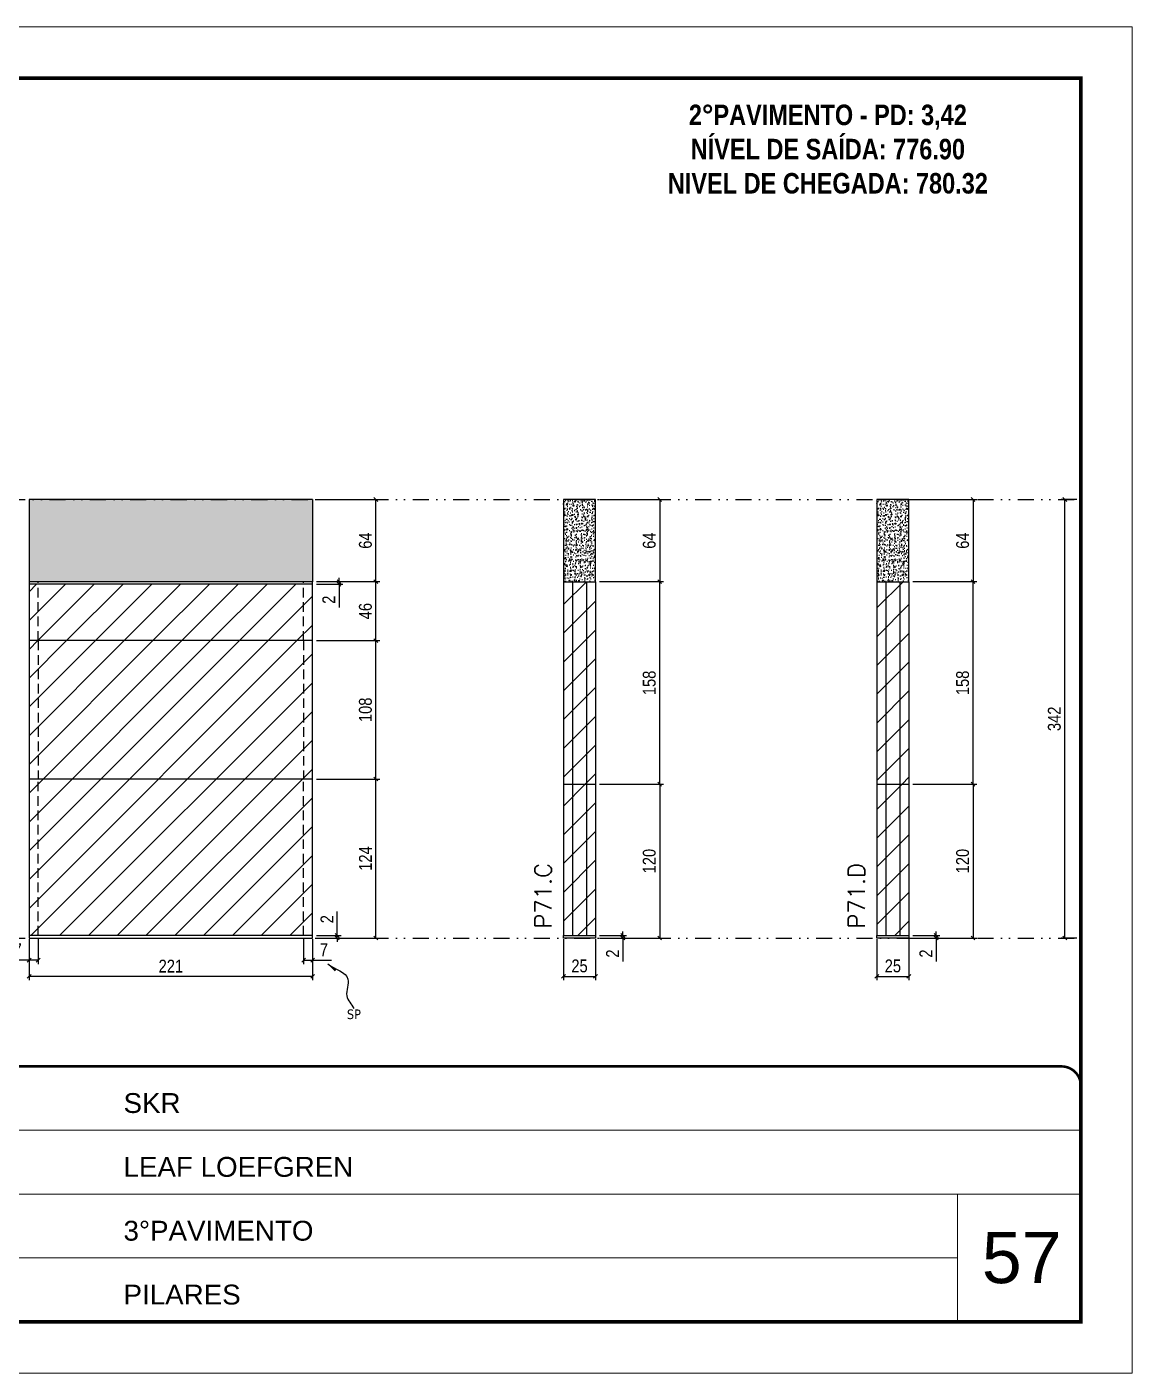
# Model space of a CAD drawing. Extents: x 14400 to 27878, y -21631 to 6985.
# Drawn here: x 15023 to 15885, y -10145 to -9095 of the extents above; entities that cross this region are included whole.
import ezdxf

# ---------------------------------------------------------------- set-up
doc = ezdxf.new("R2010")
doc.units = 0
for name, pattern in [('CONTINUO', [0]), ('DASHED', [0.75, 0.5, -0.25]), ('DIVIDE2', [0.625, 0.25, -0.125, 0, -0.125, 0, -0.125]), ('HIDDEN', [0.375, 0.25, -0.125])]:
    doc.linetypes.add(name, pattern=pattern)
for name, color, linetype, lineweight in [('CARIMBO', 255, 'Continuous', 9), ('Folhas', 255, 'Continuous', 9), ('Hachura', 251, 'Continuous', 9), ('SARRAFO DE PRESSAO', 251, 'DASHED', 9), ('Texto Seção', 7, 'Continuous', 15)]:
    doc.layers.add(name, color=color, linetype=linetype, lineweight=lineweight)
for name, color, linetype in [('COTA', 241, 'Continuous'), ('NOMENCLATURA', 7, 'Continuous'), ('Nível', 160, 'Continuous'), ('Painéis', 200, 'Continuous'), ('SARR_2.2x7', 40, 'Continuous'), ('Sarrafo de Pressão', 42, 'HIDDEN'), ('texto', 7, 'Continuous')]:
    doc.layers.add(name, color=color, linetype=linetype)
doc.styles.add('ARIAL', font='arial.ttf')
doc.styles.add('COTA TECNICA', font='techl___.ttf', dxfattribs={"height": 10})
doc.styles.add('COTA TECNICA-50', font='techl___.ttf', dxfattribs={"height": 10})
doc.styles.add('REGUA-120', font='ROMANS.shx', dxfattribs={"height": 15})
doc.styles.add('ROMANC', font='techb___.ttf', dxfattribs={"height": 2.5})
doc.styles.get("Standard").update_dxf_attribs({"font": 'arial.ttf'})
doc.dimstyles.new('COTA PAINEL-50', dxfattribs={"dimtxt": 10, "dimasz": 3, "dimexe": 3, "dimexo": 3, "dimgap": 3, "dimtad": 1, "dimdec": 1, "dimzin": 12, "dimdsep": 46, "dimtxsty": 'COTA TECNICA-50', "dimblk1": 'OBLIQUE', "dimblk2": 'OBLIQUE', "dimsah": 1, "dimcen": 0.9, "dimclrd": 4, "dimclre": 4, "dimclrt": 240, "dimadec": 1, "dimazin": 3, "dimtfac": 1, "dimtdec": 1, "dimtmove": 0, "dimatfit": 3, "dimfxl": 1, "dimtolj": 1, "dimtzin": 12, "dimarcsym": 0})
doc.dimstyles.new('PAINEL', dxfattribs={"dimtxt": 10, "dimasz": 3, "dimexe": 3, "dimexo": 3, "dimgap": 3, "dimtad": 1, "dimdec": 1, "dimzin": 12, "dimdsep": 46, "dimtxsty": 'COTA TECNICA', "dimblk1": 'OBLIQUE', "dimblk2": 'OBLIQUE', "dimsah": 1, "dimcen": 0.9, "dimclrd": 4, "dimclre": 4, "dimclrt": 240, "dimadec": 1, "dimazin": 3, "dimtfac": 1, "dimtdec": 1, "dimtmove": 0, "dimatfit": 3, "dimfxl": 1, "dimtolj": 1, "dimtzin": 12, "dimarcsym": 0})
doc.dimstyles.get("Standard").update_dxf_attribs({"dimtxt": 0.18, "dimasz": 0.18, "dimexe": 0.18, "dimexo": 0.0625, "dimgap": 0.09, "dimtad": 0, "dimtih": 1, "dimtoh": 1, "dimdec": 4, "dimzin": 0, "dimdsep": 46, "dimtxsty": 'Standard', "dimcen": 0.09, "dimadec": 0, "dimazin": 0, "dimtfac": 1, "dimtdec": 4, "dimtofl": 0, "dimtmove": 0, "dimatfit": 3, "dimfxl": 1, "dimtolj": 1, "dimtzin": 0, "dimarcsym": 0})

# ---------------------------------------------------------------- blocks, each defined once
blk = doc.blocks.new('9999999999')
at = {"color": 30, "linetype": 'CONTINUO'}
for p, q in [((98564.6, 34379.6), (99584, 34379.6)), ((98564.6, 34329.8), (99488, 34329.8)), ((99584, 34329.8), (99488, 34329.8)), ((99488, 34329.8), (99488, 34230.2)), ((98564.6, 34280), (99488, 34280))]:
    blk.add_line(p, q, dxfattribs=at)
at = {"color": 30, "linetype": 'CONTINUO', "const_width": 2}
blk.add_lwpolyline([(99584, 34230.2), (99584, 34414.4, 0.414214), (99569, 34429.4), (98229, 34429.4, 0.414214), (98214, 34414.4), (98214, 34245.2, 0.414214), (98229, 34230.2), (99584, 34230.2)], format="xyb", dxfattribs=at)
at = {"layer": 'Folhas'}
blk.add_lwpolyline([(98139, 34190.2), (99624, 34190.2), (99624, 35240.2), (98139, 35240.2)], close=True, dxfattribs=at)
at = {"layer": 'Folhas', "color": 30, "const_width": 3}
blk.add_lwpolyline([(98214, 34230.2), (99584, 34230.2), (99584, 35200.2), (98214, 35200.2)], close=True, dxfattribs=at)
at = {"color": 7, "linetype": 'Continuous', "ltscale": 5, "style": 'ARIAL'}
for s, height, p in [('SKR', 15.48, (98837.7, 34393.1)), ('LEAF LOEFGREN', 15.483, (98837.7, 34343.3)), ('3°PAVIMENTO', 15.483, (98837.7, 34293.5)), ('PILARES', 15.48, (98837.7, 34243.7))]:
    blk.add_text(s, height=height, dxfattribs=at).set_placement(p)
blk = doc.blocks.new('_Oblique')
at = {"color": 0, "linetype": 'ByBlock', "lineweight": -2}
blk.add_line((-0.5, -0.5), (0.5, 0.5), dxfattribs=at)
blk = doc.blocks.new('*D1431')
at = {"layer": 'COTA', "color": 4, "lineweight": -2, "transparency": 16777216}
for p, q in [((15441.7, -9807), (15441.7, -9838.9)), ((15466.7, -9807), (15466.7, -9838.9)), ((15441.7, -9835.9), (15466.7, -9835.9))]:
    blk.add_line(p, q, dxfattribs=at)
at = {"layer": 'Defpoints', "color": 0, "transparency": 16777216}
for p in [(15441.7, -9804), (15466.7, -9804), (15466.7, -9835.9)]:
    blk.add_point(p, dxfattribs=at)
at = {"layer": 'COTA', "color": 4, "lineweight": -2, "transparency": 16777216, "xscale": 3, "yscale": 3, "zscale": 3, "rotation": 180}
blk.add_blockref('_Oblique', (15441.7, -9835.9), dxfattribs=at)
at = {"layer": 'COTA', "color": 4, "lineweight": -2, "transparency": 16777216, "xscale": 3, "yscale": 3, "zscale": 3}
blk.add_blockref('_Oblique', (15466.7, -9835.9), dxfattribs=at)
at = {"layer": 'COTA', "color": 240, "transparency": 16777216, "insert": (15454.2, -9827.8), "char_height": 10, "attachment_point": 5, "style": 'COTA TECNICA'}
blk.add_mtext('\\A1;25', dxfattribs=at)
blk = doc.blocks.new('*D1432')
at = {"layer": 'COTA', "color": 4, "lineweight": -2, "transparency": 16777216}
for p, q in [((15469.7, -9804), (15490.9, -9804)), ((15469.7, -9806), (15490.9, -9806)), ((15487.9, -9804), (15487.9, -9801)), ((15487.9, -9804), (15487.9, -9806)), ((15487.9, -9806), (15487.9, -9824.2))]:
    blk.add_line(p, q, dxfattribs=at)
at = {"layer": 'Defpoints', "color": 0, "transparency": 16777216}
for p in [(15466.7, -9804), (15466.7, -9806), (15487.9, -9804)]:
    blk.add_point(p, dxfattribs=at)
at = {"layer": 'COTA', "color": 4, "lineweight": -2, "transparency": 16777216, "xscale": 3, "yscale": 3, "zscale": 3}
for p, rotation in [((15487.9, -9804), 270), ((15487.9, -9806), 90)]:
    blk.add_blockref('_Oblique', p, dxfattribs=dict(at, rotation=rotation))
at = {"layer": 'COTA', "color": 240, "transparency": 16777216, "insert": (15479.9, -9818.1), "char_height": 10, "attachment_point": 5, "rotation": 90, "style": 'COTA TECNICA-50'}
blk.add_mtext('\\A1;2', dxfattribs=at)
blk = doc.blocks.new('*D1433')
at = {"layer": 'COTA', "color": 4, "linetype": 'ByBlock', "lineweight": -2, "transparency": 16777216}
for p, q in [((15469.7, -9464), (15519.7, -9464)), ((15516.7, -9464), (15516.7, -9528)), ((15469.7, -9528), (15519.7, -9528))]:
    blk.add_line(p, q, dxfattribs=at)
at = {"layer": 'Defpoints', "color": 0, "linetype": 'ByBlock', "transparency": 16777216}
for p in [(15466.7, -9464), (15466.7, -9528), (15516.7, -9528)]:
    blk.add_point(p, dxfattribs=at)
at = {"layer": 'COTA', "color": 4, "linetype": 'ByBlock', "lineweight": -2, "transparency": 16777216, "xscale": 3, "yscale": 3, "zscale": 3}
for p, rotation in [((15516.7, -9464), 90), ((15516.7, -9528), 270)]:
    blk.add_blockref('_Oblique', p, dxfattribs=dict(at, rotation=rotation))
at = {"layer": 'COTA', "color": 240, "linetype": 'ByBlock', "transparency": 16777216, "insert": (15508.6, -9496), "char_height": 10, "attachment_point": 5, "rotation": 90, "style": 'COTA TECNICA'}
blk.add_mtext('\\A1;64', dxfattribs=at)
blk = doc.blocks.new('*D1418')
at = {"layer": 'COTA', "color": 4, "lineweight": -2, "transparency": 16777216}
for p, q in [((15025.1, -9807), (15025.1, -9838.9)), ((15246.1, -9807), (15246.1, -9838.9)), ((15246.1, -9835.9), (15025.1, -9835.9))]:
    blk.add_line(p, q, dxfattribs=at)
at = {"layer": 'Defpoints', "color": 0, "transparency": 16777216}
for p in [(15025.1, -9804), (15246.1, -9804), (15025.1, -9835.9)]:
    blk.add_point(p, dxfattribs=at)
at = {"layer": 'COTA', "color": 4, "lineweight": -2, "transparency": 16777216, "xscale": 3, "yscale": 3, "zscale": 3, "rotation": 180}
blk.add_blockref('_Oblique', (15025.1, -9835.9), dxfattribs=at)
at = {"layer": 'COTA', "color": 4, "lineweight": -2, "transparency": 16777216, "xscale": 3, "yscale": 3, "zscale": 3}
blk.add_blockref('_Oblique', (15246.1, -9835.9), dxfattribs=at)
at = {"layer": 'COTA', "color": 240, "transparency": 16777216, "insert": (15135.6, -9827.9), "char_height": 10, "attachment_point": 5, "style": 'COTA TECNICA'}
blk.add_mtext('\\A1;221', dxfattribs=at)
blk = doc.blocks.new('*D1419')
at = {"layer": 'COTA', "color": 4, "lineweight": -2, "transparency": 16777216}
for p, q in [((15239.1, -9807), (15239.1, -9826.3)), ((15246.1, -9809), (15246.1, -9826.3)), ((15239.1, -9823.3), (15246.1, -9823.3)), ((15246.1, -9823.3), (15260.8, -9823.3))]:
    blk.add_line(p, q, dxfattribs=at)
at = {"layer": 'Defpoints', "color": 0, "transparency": 16777216}
for p in [(15239.1, -9804), (15246.1, -9806), (15246.1, -9823.3)]:
    blk.add_point(p, dxfattribs=at)
at = {"layer": 'COTA', "color": 4, "lineweight": -2, "transparency": 16777216, "xscale": 3, "yscale": 3, "zscale": 3, "rotation": 180}
blk.add_blockref('_Oblique', (15239.1, -9823.3), dxfattribs=at)
at = {"layer": 'COTA', "color": 4, "lineweight": -2, "transparency": 16777216, "xscale": 3, "yscale": 3, "zscale": 3}
blk.add_blockref('_Oblique', (15246.1, -9823.3), dxfattribs=at)
at = {"layer": 'COTA', "color": 240, "transparency": 16777216, "insert": (15254.9, -9815.2), "char_height": 10, "attachment_point": 5, "style": 'COTA TECNICA-50'}
blk.add_mtext('\\A1;7', dxfattribs=at)
blk = doc.blocks.new('*D1420')
at = {"layer": 'COTA', "color": 4, "lineweight": -2, "transparency": 16777216}
for p, q in [((15025.1, -9809), (15025.1, -9826.3)), ((15032.1, -9807), (15032.1, -9826.3)), ((15025.1, -9823.3), (15010.3, -9823.3)), ((15032.1, -9823.3), (15025.1, -9823.3))]:
    blk.add_line(p, q, dxfattribs=at)
at = {"layer": 'Defpoints', "color": 0, "transparency": 16777216}
for p in [(15025.1, -9806), (15032.1, -9804), (15025.1, -9823.3)]:
    blk.add_point(p, dxfattribs=at)
at = {"layer": 'COTA', "color": 4, "lineweight": -2, "transparency": 16777216, "xscale": 3, "yscale": 3, "zscale": 3, "rotation": 180}
blk.add_blockref('_Oblique', (15025.1, -9823.3), dxfattribs=at)
at = {"layer": 'COTA', "color": 4, "lineweight": -2, "transparency": 16777216, "xscale": 3, "yscale": 3, "zscale": 3}
blk.add_blockref('_Oblique', (15032.1, -9823.3), dxfattribs=at)
at = {"layer": 'COTA', "color": 240, "transparency": 16777216, "insert": (15016.2, -9815.2), "char_height": 10, "attachment_point": 5, "style": 'COTA TECNICA-50'}
blk.add_mtext('\\A1;7', dxfattribs=at)
blk = doc.blocks.new('*D1421')
at = {"layer": 'COTA', "color": 4, "lineweight": -2, "transparency": 16777216}
for p, q in [((15265.3, -9804), (15265.3, -9785.2)), ((15249.1, -9804), (15268.3, -9804)), ((15249.1, -9806), (15268.3, -9806)), ((15265.3, -9806), (15265.3, -9804)), ((15265.3, -9806), (15265.3, -9809))]:
    blk.add_line(p, q, dxfattribs=at)
at = {"layer": 'Defpoints', "color": 0, "transparency": 16777216}
for p in [(15246.1, -9804), (15246.1, -9806), (15265.3, -9806)]:
    blk.add_point(p, dxfattribs=at)
at = {"layer": 'COTA', "color": 4, "lineweight": -2, "transparency": 16777216, "xscale": 3, "yscale": 3, "zscale": 3}
for p, rotation in [((15265.3, -9804), 270), ((15265.3, -9806), 90)]:
    blk.add_blockref('_Oblique', p, dxfattribs=dict(at, rotation=rotation))
at = {"layer": 'COTA', "color": 240, "transparency": 16777216, "insert": (15257.3, -9791.3), "char_height": 10, "attachment_point": 5, "rotation": 90, "style": 'COTA TECNICA-50'}
blk.add_mtext('\\A1;2', dxfattribs=at)
blk = doc.blocks.new('*D1422')
at = {"layer": 'COTA', "color": 4, "linetype": 'ByBlock', "lineweight": -2, "transparency": 16777216}
for p, q in [((15249.1, -9682), (15298.4, -9682)), ((15295.4, -9806), (15295.4, -9682)), ((15249.1, -9806), (15298.4, -9806))]:
    blk.add_line(p, q, dxfattribs=at)
at = {"layer": 'Defpoints', "color": 0, "linetype": 'ByBlock', "transparency": 16777216}
for p in [(15246.1, -9682), (15295.4, -9682), (15246.1, -9806)]:
    blk.add_point(p, dxfattribs=at)
at = {"layer": 'COTA', "color": 4, "linetype": 'ByBlock', "lineweight": -2, "transparency": 16777216, "xscale": 3, "yscale": 3, "zscale": 3}
for p, rotation in [((15295.4, -9682), 90), ((15295.4, -9806), 270)]:
    blk.add_blockref('_Oblique', p, dxfattribs=dict(at, rotation=rotation))
at = {"layer": 'COTA', "color": 240, "linetype": 'ByBlock', "transparency": 16777216, "insert": (15287.3, -9744), "char_height": 10, "attachment_point": 5, "rotation": 90, "style": 'COTA TECNICA'}
blk.add_mtext('\\A1;124', dxfattribs=at)
blk = doc.blocks.new('*D1423')
at = {"layer": 'COTA', "color": 4, "linetype": 'ByBlock', "lineweight": -2, "transparency": 16777216}
for p, q in [((15249.1, -9682), (15298.4, -9682)), ((15295.4, -9806), (15295.4, -9682)), ((15249.1, -9806), (15298.4, -9806))]:
    blk.add_line(p, q, dxfattribs=at)
at = {"layer": 'Defpoints', "color": 0, "linetype": 'ByBlock', "transparency": 16777216}
for p in [(15246.1, -9682), (15295.4, -9682), (15246.1, -9806)]:
    blk.add_point(p, dxfattribs=at)
at = {"layer": 'COTA', "color": 4, "linetype": 'ByBlock', "lineweight": -2, "transparency": 16777216, "xscale": 3, "yscale": 3, "zscale": 3}
for p, rotation in [((15295.4, -9682), 90), ((15295.4, -9806), 270)]:
    blk.add_blockref('_Oblique', p, dxfattribs=dict(at, rotation=rotation))
at = {"layer": 'COTA', "color": 240, "linetype": 'ByBlock', "transparency": 16777216, "insert": (15287.3, -9744), "char_height": 10, "attachment_point": 5, "rotation": 90, "style": 'COTA TECNICA'}
blk.add_mtext('\\A1;124', dxfattribs=at)
blk = doc.blocks.new('*D1424')
at = {"layer": 'COTA', "color": 4, "lineweight": -2, "transparency": 16777216}
for p, q in [((15249.1, -9464), (15298.4, -9464)), ((15295.4, -9528), (15295.4, -9464)), ((15249.1, -9528), (15298.4, -9528))]:
    blk.add_line(p, q, dxfattribs=at)
at = {"layer": 'Defpoints', "color": 0, "transparency": 16777216}
for p in [(15246.1, -9464), (15295.4, -9464), (15246.1, -9528)]:
    blk.add_point(p, dxfattribs=at)
at = {"layer": 'COTA', "color": 4, "lineweight": -2, "transparency": 16777216, "xscale": 3, "yscale": 3, "zscale": 3}
for p, rotation in [((15295.4, -9464), 90), ((15295.4, -9528), 270)]:
    blk.add_blockref('_Oblique', p, dxfattribs=dict(at, rotation=rotation))
at = {"layer": 'COTA', "color": 240, "transparency": 16777216, "insert": (15287.3, -9496), "char_height": 10, "attachment_point": 5, "rotation": 90, "style": 'COTA TECNICA'}
blk.add_mtext('\\A1;64', dxfattribs=at)
blk = doc.blocks.new('*D1434')
at = {"layer": 'COTA', "color": 4, "lineweight": -2, "transparency": 16777216}
for p, q in [((15469.7, -9686), (15519.7, -9686)), ((15516.7, -9686), (15516.7, -9806)), ((15469.7, -9806), (15519.7, -9806))]:
    blk.add_line(p, q, dxfattribs=at)
at = {"layer": 'Defpoints', "color": 0, "transparency": 16777216}
for p in [(15466.7, -9686), (15466.7, -9806), (15516.7, -9806)]:
    blk.add_point(p, dxfattribs=at)
at = {"layer": 'COTA', "color": 4, "lineweight": -2, "transparency": 16777216, "xscale": 3, "yscale": 3, "zscale": 3}
for p, rotation in [((15516.7, -9686), 90), ((15516.7, -9806), 270)]:
    blk.add_blockref('_Oblique', p, dxfattribs=dict(at, rotation=rotation))
at = {"layer": 'COTA', "color": 240, "transparency": 16777216, "insert": (15508.6, -9746), "char_height": 10, "attachment_point": 5, "rotation": 90, "style": 'COTA TECNICA'}
blk.add_mtext('\\A1;120', dxfattribs=at)
blk = doc.blocks.new('*D1718')
at = {"layer": 'COTA', "color": 4, "lineweight": -2, "transparency": 16777216}
for p, q in [((15249.1, -9574), (15298.4, -9574)), ((15295.4, -9682), (15295.4, -9574)), ((15249.1, -9682), (15298.4, -9682))]:
    blk.add_line(p, q, dxfattribs=at)
at = {"layer": 'Defpoints', "color": 0, "transparency": 16777216}
for p in [(15246.1, -9574), (15295.4, -9574), (15246.1, -9682)]:
    blk.add_point(p, dxfattribs=at)
at = {"layer": 'COTA', "color": 4, "lineweight": -2, "transparency": 16777216, "xscale": 3, "yscale": 3, "zscale": 3}
for p, rotation in [((15295.4, -9574), 90), ((15295.4, -9682), 270)]:
    blk.add_blockref('_Oblique', p, dxfattribs=dict(at, rotation=rotation))
at = {"layer": 'COTA', "color": 240, "transparency": 16777216, "insert": (15287.3, -9628), "char_height": 10, "attachment_point": 5, "rotation": 90, "style": 'COTA TECNICA'}
blk.add_mtext('\\A1;108', dxfattribs=at)
blk = doc.blocks.new('*D1719')
at = {"layer": 'COTA', "color": 4, "lineweight": -2, "transparency": 16777216}
for p, q in [((15469.7, -9528), (15519.7, -9528)), ((15516.7, -9686), (15516.7, -9528)), ((15469.7, -9686), (15519.7, -9686))]:
    blk.add_line(p, q, dxfattribs=at)
at = {"layer": 'Defpoints', "color": 0, "transparency": 16777216}
for p in [(15466.7, -9528), (15516.7, -9528), (15466.7, -9686)]:
    blk.add_point(p, dxfattribs=at)
at = {"layer": 'COTA', "color": 4, "lineweight": -2, "transparency": 16777216, "xscale": 3, "yscale": 3, "zscale": 3}
for p, rotation in [((15516.7, -9528), 90), ((15516.7, -9686), 270)]:
    blk.add_blockref('_Oblique', p, dxfattribs=dict(at, rotation=rotation))
at = {"layer": 'COTA', "color": 240, "transparency": 16777216, "insert": (15508.6, -9607), "char_height": 10, "attachment_point": 5, "rotation": 90, "style": 'COTA TECNICA'}
blk.add_mtext('\\A1;158', dxfattribs=at)
blk = doc.blocks.new('*D2169')
at = {"layer": 'COTA', "color": 4, "lineweight": -2, "transparency": 16777216}
for p, q in [((15842, -9464), (15829.6, -9464)), ((15832.6, -9806), (15832.6, -9464)), ((15842, -9806), (15829.6, -9806))]:
    blk.add_line(p, q, dxfattribs=at)
at = {"layer": 'Defpoints', "color": 0, "transparency": 16777216}
for p in [(15832.6, -9464), (15845, -9464), (15845, -9806)]:
    blk.add_point(p, dxfattribs=at)
at = {"layer": 'COTA', "color": 4, "lineweight": -2, "transparency": 16777216, "xscale": 3, "yscale": 3, "zscale": 3}
for p, rotation in [((15832.6, -9464), 90), ((15832.6, -9806), 270)]:
    blk.add_blockref('_Oblique', p, dxfattribs=dict(at, rotation=rotation))
at = {"layer": 'COTA', "color": 240, "transparency": 16777216, "insert": (15824.4, -9635), "char_height": 10, "attachment_point": 5, "rotation": 90, "style": 'COTA TECNICA'}
blk.add_mtext('\\A1;342', dxfattribs=at)
blk = doc.blocks.new('*D2170')
at = {"layer": 'COTA', "color": 4, "lineweight": -2, "transparency": 16777216}
for p, q in [((15249.1, -9528), (15298.4, -9528)), ((15295.4, -9574), (15295.4, -9528)), ((15249.1, -9574), (15298.4, -9574))]:
    blk.add_line(p, q, dxfattribs=at)
at = {"layer": 'Defpoints', "color": 0, "transparency": 16777216}
for p in [(15246.1, -9528), (15295.4, -9528), (15246.1, -9574)]:
    blk.add_point(p, dxfattribs=at)
at = {"layer": 'COTA', "color": 4, "lineweight": -2, "transparency": 16777216, "xscale": 3, "yscale": 3, "zscale": 3}
for p, rotation in [((15295.4, -9528), 90), ((15295.4, -9574), 270)]:
    blk.add_blockref('_Oblique', p, dxfattribs=dict(at, rotation=rotation))
at = {"layer": 'COTA', "color": 240, "transparency": 16777216, "insert": (15287.3, -9551), "char_height": 10, "attachment_point": 5, "rotation": 90, "style": 'COTA TECNICA'}
blk.add_mtext('\\A1;46', dxfattribs=at)
blk = doc.blocks.new('*D2178')
at = {"layer": 'COTA', "color": 4, "lineweight": -2, "transparency": 16777216}
for p, q in [((15686, -9807), (15686, -9838.9)), ((15711, -9807), (15711, -9838.9)), ((15686, -9835.9), (15711, -9835.9))]:
    blk.add_line(p, q, dxfattribs=at)
at = {"layer": 'Defpoints', "color": 0, "transparency": 16777216}
for p in [(15686, -9804), (15711, -9804), (15711, -9835.9)]:
    blk.add_point(p, dxfattribs=at)
at = {"layer": 'COTA', "color": 4, "lineweight": -2, "transparency": 16777216, "xscale": 3, "yscale": 3, "zscale": 3, "rotation": 180}
blk.add_blockref('_Oblique', (15686, -9835.9), dxfattribs=at)
at = {"layer": 'COTA', "color": 4, "lineweight": -2, "transparency": 16777216, "xscale": 3, "yscale": 3, "zscale": 3}
blk.add_blockref('_Oblique', (15711, -9835.9), dxfattribs=at)
at = {"layer": 'COTA', "color": 240, "transparency": 16777216, "insert": (15698.5, -9827.8), "char_height": 10, "attachment_point": 5, "style": 'COTA TECNICA'}
blk.add_mtext('\\A1;25', dxfattribs=at)
blk = doc.blocks.new('*D2179')
at = {"layer": 'COTA', "color": 4, "lineweight": -2, "transparency": 16777216}
for p, q in [((15714, -9804), (15735.2, -9804)), ((15714, -9806), (15735.2, -9806)), ((15732.2, -9804), (15732.2, -9801)), ((15732.2, -9804), (15732.2, -9806)), ((15732.2, -9806), (15732.2, -9824.2))]:
    blk.add_line(p, q, dxfattribs=at)
at = {"layer": 'Defpoints', "color": 0, "transparency": 16777216}
for p in [(15711, -9804), (15711, -9806), (15732.2, -9804)]:
    blk.add_point(p, dxfattribs=at)
at = {"layer": 'COTA', "color": 4, "lineweight": -2, "transparency": 16777216, "xscale": 3, "yscale": 3, "zscale": 3}
for p, rotation in [((15732.2, -9804), 270), ((15732.2, -9806), 90)]:
    blk.add_blockref('_Oblique', p, dxfattribs=dict(at, rotation=rotation))
at = {"layer": 'COTA', "color": 240, "transparency": 16777216, "insert": (15724.2, -9818.1), "char_height": 10, "attachment_point": 5, "rotation": 90, "style": 'COTA TECNICA-50'}
blk.add_mtext('\\A1;2', dxfattribs=at)
blk = doc.blocks.new('*D2180')
at = {"layer": 'COTA', "color": 4, "linetype": 'ByBlock', "lineweight": -2, "transparency": 16777216}
for p, q in [((15714, -9464), (15764, -9464)), ((15761, -9464), (15761, -9528)), ((15714, -9528), (15764, -9528))]:
    blk.add_line(p, q, dxfattribs=at)
at = {"layer": 'Defpoints', "color": 0, "linetype": 'ByBlock', "transparency": 16777216}
for p in [(15711, -9464), (15711, -9528), (15761, -9528)]:
    blk.add_point(p, dxfattribs=at)
at = {"layer": 'COTA', "color": 4, "linetype": 'ByBlock', "lineweight": -2, "transparency": 16777216, "xscale": 3, "yscale": 3, "zscale": 3}
for p, rotation in [((15761, -9464), 90), ((15761, -9528), 270)]:
    blk.add_blockref('_Oblique', p, dxfattribs=dict(at, rotation=rotation))
at = {"layer": 'COTA', "color": 240, "linetype": 'ByBlock', "transparency": 16777216, "insert": (15752.9, -9496), "char_height": 10, "attachment_point": 5, "rotation": 90, "style": 'COTA TECNICA'}
blk.add_mtext('\\A1;64', dxfattribs=at)
blk = doc.blocks.new('*D2181')
at = {"layer": 'COTA', "color": 4, "lineweight": -2, "transparency": 16777216}
for p, q in [((15714, -9686), (15764, -9686)), ((15761, -9686), (15761, -9806)), ((15714, -9806), (15764, -9806))]:
    blk.add_line(p, q, dxfattribs=at)
at = {"layer": 'Defpoints', "color": 0, "transparency": 16777216}
for p in [(15711, -9686), (15711, -9806), (15761, -9806)]:
    blk.add_point(p, dxfattribs=at)
at = {"layer": 'COTA', "color": 4, "lineweight": -2, "transparency": 16777216, "xscale": 3, "yscale": 3, "zscale": 3}
for p, rotation in [((15761, -9686), 90), ((15761, -9806), 270)]:
    blk.add_blockref('_Oblique', p, dxfattribs=dict(at, rotation=rotation))
at = {"layer": 'COTA', "color": 240, "transparency": 16777216, "insert": (15752.9, -9746), "char_height": 10, "attachment_point": 5, "rotation": 90, "style": 'COTA TECNICA'}
blk.add_mtext('\\A1;120', dxfattribs=at)
blk = doc.blocks.new('*D2177')
at = {"layer": 'COTA', "color": 4, "lineweight": -2, "transparency": 16777216}
for p, q in [((15714, -9528), (15764, -9528)), ((15761, -9686), (15761, -9528)), ((15714, -9686), (15764, -9686))]:
    blk.add_line(p, q, dxfattribs=at)
at = {"layer": 'Defpoints', "color": 0, "transparency": 16777216}
for p in [(15711, -9528), (15761, -9528), (15711, -9686)]:
    blk.add_point(p, dxfattribs=at)
at = {"layer": 'COTA', "color": 4, "lineweight": -2, "transparency": 16777216, "xscale": 3, "yscale": 3, "zscale": 3}
for p, rotation in [((15761, -9528), 90), ((15761, -9686), 270)]:
    blk.add_blockref('_Oblique', p, dxfattribs=dict(at, rotation=rotation))
at = {"layer": 'COTA', "color": 240, "transparency": 16777216, "insert": (15752.9, -9607), "char_height": 10, "attachment_point": 5, "rotation": 90, "style": 'COTA TECNICA'}
blk.add_mtext('\\A1;158', dxfattribs=at)
blk = doc.blocks.new('*D2394')
at = {"layer": 'COTA', "color": 4, "lineweight": -2, "transparency": 16777216}
for p, q in [((15249.1, -9528), (15269.7, -9528)), ((15249.1, -9530), (15269.7, -9530)), ((15266.7, -9528), (15266.7, -9525)), ((15266.7, -9528), (15266.7, -9530)), ((15266.7, -9530), (15266.7, -9548.2))]:
    blk.add_line(p, q, dxfattribs=at)
at = {"layer": 'Defpoints', "color": 0, "transparency": 16777216}
for p in [(15246.1, -9528), (15246.1, -9530), (15266.7, -9530)]:
    blk.add_point(p, dxfattribs=at)
at = {"layer": 'COTA', "color": 4, "lineweight": -2, "transparency": 16777216, "xscale": 3, "yscale": 3, "zscale": 3}
for p, rotation in [((15266.7, -9528), 270), ((15266.7, -9530), 90)]:
    blk.add_blockref('_Oblique', p, dxfattribs=dict(at, rotation=rotation))
at = {"layer": 'COTA', "color": 240, "transparency": 16777216, "insert": (15258.7, -9542.1), "char_height": 10, "attachment_point": 5, "rotation": 90, "style": 'COTA TECNICA'}
blk.add_mtext('\\A1;2', dxfattribs=at)

msp = doc.modelspace()

# ---------------------------------------------------------------- hatches: boundary and pattern name
at = {"layer": 'COTA'}
h = msp.add_hatch(dxfattribs=at)
h.set_pattern_fill('AR-CONC', color=256, scale=0.03)
h.set_pattern_definition([(50, (0, 2), (5.4655401, -0.4781726), [0.5715, -6.2865]), (355, (0, 2), (-1.0573026, 5.7317054), [0.4572, -5.0292175]), (100.451445, (0.4555, 1.96), (4.4082374, 5.2535326), [0.4857003, -5.3427073]), (46.1842, (0, 3.524), (8.1323712, -1.2612698), [0.85725, -9.42975]), (96.63556, (0.678, 3.419), (7.122124, 7.4227837), [0.7285507, -8.0140682]), (351.18415, (0, 3.524), (7.122124, 7.4227837), [0.685799, -7.543792]), (21, (0.762, 3.143), (4.5484317, -3.067956), [0.5715, -6.2865]), (326, (0.762, 3.143), (1.8540609, 5.525639), [0.4572, -5.0292]), (71.451445, (1.141, 2.8873), (6.4024926, 2.457683), [0.4857003, -5.3426981]), (37.5, (0, 2), (0.0926581, 2.53665117), [0, -4.96824, 0, -5.1054, 0, -5.04825]), (7.5, (0, 2), (2.00458988, 3.00541724), [0, -2.91084, 0, -4.85394, 0, -1.92405]), (327.5, (-1.6993, 2), (4.06771786, -0.17186232), [0, -1.905, 0, -5.9436, 0, -7.8867]), (317.5, (-2.4613, 2), (4.44387544, 0.7627947), [0, -2.4765, 0, -3.94716, 0, -5.6007])])
h.paths.add_polyline_path([(15246.05, -9528.04), (15246.05, -9464.04), (15025.05, -9464.04), (15025.05, -9528.04)])
h = msp.add_hatch(dxfattribs=at)
h.set_pattern_fill('AR-CONC', color=256, scale=0.03)
h.set_pattern_definition([(50, (0, 46), (5.4655401, -0.4781726), [0.5715, -6.2865]), (355, (0, 46), (-1.0573026, 5.7317054), [0.4572, -5.0292175]), (100.451445, (0.4555, 45.96), (4.4082374, 5.2535326), [0.4857003, -5.3427073]), (46.1842, (0, 47.524), (8.1323712, -1.2612698), [0.85725, -9.42975]), (96.63556, (0.678, 47.419), (7.122124, 7.4227837), [0.7285507, -8.0140682]), (351.18415, (0, 47.524), (7.122124, 7.4227837), [0.685799, -7.543792]), (21, (0.762, 47.143), (4.5484317, -3.067956), [0.5715, -6.2865]), (326, (0.762, 47.143), (1.8540609, 5.525639), [0.4572, -5.0292]), (71.451445, (1.141, 46.8873), (6.4024926, 2.457683), [0.4857003, -5.3426981]), (37.5, (0, 46), (0.0926581, 2.53665117), [0, -4.96824, 0, -5.1054, 0, -5.04825]), (7.5, (0, 46), (2.00458988, 3.00541724), [0, -2.91084, 0, -4.85394, 0, -1.92405]), (327.5, (-1.6993, 46), (4.06771786, -0.17186232), [0, -1.905, 0, -5.9436, 0, -7.8867]), (317.5, (-2.4613, 46), (4.44387544, 0.7627947), [0, -2.4765, 0, -3.94716, 0, -5.6007])])
h.paths.add_polyline_path([(15466.71, -9464.04), (15441.71, -9464.04), (15441.71, -9528.04), (15466.71, -9528.04)])
h = msp.add_hatch(dxfattribs=at)
h.set_pattern_fill('AR-CONC', color=256, scale=0.03)
h.set_pattern_definition([(50, (244.338, 46), (5.4655401, -0.4781726), [0.5715, -6.2865]), (355, (244.338, 46), (-1.0573026, 5.7317054), [0.4572, -5.0292175]), (100.451445, (244.7933, 45.96), (4.4082374, 5.2535326), [0.4857003, -5.3427073]), (46.1842, (244.338, 47.524), (8.1323712, -1.2612698), [0.85725, -9.42975]), (96.63556, (245.0155, 47.419), (7.122124, 7.4227837), [0.7285507, -8.0140682]), (351.18415, (244.338, 47.524), (7.122124, 7.4227837), [0.685799, -7.543792]), (21, (245.1, 47.143), (4.5484317, -3.067956), [0.5715, -6.2865]), (326, (245.1, 47.143), (1.8540609, 5.525639), [0.4572, -5.0292]), (71.451445, (245.479, 46.8873), (6.4024926, 2.457683), [0.4857003, -5.3426981]), (37.5, (244.3378, 46), (0.0926581, 2.53665117), [0, -4.96824, 0, -5.1054, 0, -5.04825]), (7.5, (244.3378, 46), (2.00458988, 3.00541724), [0, -2.91084, 0, -4.85394, 0, -1.92405]), (327.5, (242.6386, 46), (4.06771786, -0.17186232), [0, -1.905, 0, -5.9436, 0, -7.8867]), (317.5, (241.8766, 46), (4.44387544, 0.7627947), [0, -2.4765, 0, -3.94716, 0, -5.6007])])
h.paths.add_polyline_path([(15711.04, -9464.04), (15686.04, -9464.04), (15686.04, -9528.04), (15711.04, -9528.04)])
at = {"layer": 'Hachura'}
h = msp.add_hatch(dxfattribs=at)
h.set_pattern_fill('ANSI31', color=256, scale=5)
h.paths.add_polyline_path([(14583.08, -9528.04), (14583.08, -9648.04), (14804.08, -9648.04), (14804.08, -9528.04)])
h.paths.add_polyline_path([(14583.08, -9648.04), (14583.08, -9682.04), (14804.08, -9682.04), (14804.08, -9648.04)])
h.paths.add_polyline_path([(14583.08, -9682.04), (14583.08, -9804.04), (14804.08, -9804.04), (14804.08, -9682.04)])
h.paths.add_polyline_path([(15246.05, -9804.04), (15246.05, -9682.04), (15025.05, -9682.04), (15025.05, -9804.04)])
h.paths.add_polyline_path([(15246.05, -9682.04), (15246.05, -9574.04), (15025.05, -9574.04), (15025.05, -9682.04)])
h.paths.add_polyline_path([(15441.71, -9804.04), (15466.71, -9804.04), (15466.71, -9686.04), (15441.71, -9686.04)])
h.paths.add_polyline_path([(15711.04, -9686.04), (15686.04, -9686.04), (15686.04, -9804.04), (15711.04, -9804.04)])
h = msp.add_hatch(dxfattribs=at)
h.set_pattern_fill('ANSI31', color=256, scale=5)
h.paths.add_polyline_path([(15246.05, -9530.04), (15025.05, -9530.04), (15025.05, -9574.04), (15246.05, -9574.04)])
h.paths.add_polyline_path([(15466.71, -9528.04), (15441.71, -9528.04), (15441.71, -9686.04), (15466.71, -9686.04)])
h.paths.add_polyline_path([(15711.04, -9528.04), (15686.04, -9528.04), (15686.04, -9686.04), (15711.04, -9686.04)])

# ---------------------------------------------------------------- linework, layer by layer
at = {"layer": 'COTA'}
for p, q in [((15246.05, -9464.04), (15025.05, -9464.04)), ((15025.05, -9464.04), (15025.05, -9528.04)), ((15246.05, -9464.04), (15246.05, -9528.04))]:
    msp.add_line(p, q, dxfattribs=at)
at = {"layer": 'COTA', "linetype": 'ByBlock'}
for points in [[(15441.71, -9528.04), (15466.71, -9528.04), (15466.71, -9464.04), (15441.71, -9464.04)], [(15686.04, -9528.04), (15711.04, -9528.04), (15711.04, -9464.04), (15686.04, -9464.04)]]:
    msp.add_lwpolyline(points, close=True, dxfattribs=at)
at = {"layer": 'Nível', "color": 4, "linetype": 'DIVIDE2', "ltscale": 50}
for p, q in [((14474.97, -9464.04), (15844.97, -9464.04)), ((14474.97, -9806.04), (15844.97, -9806.04))]:
    msp.add_line(p, q, dxfattribs=at)
at = {"layer": 'Painéis'}
for p, q in [((15025.05, -9528.04), (15025.05, -9806.04)), ((15246.05, -9528.04), (15025.05, -9528.04)), ((15246.05, -9530.04), (15025.05, -9530.04)), ((15246.05, -9806.04), (15246.05, -9528.04)), ((15441.71, -9528.04), (15441.71, -9804.04)), ((15441.71, -9528.04), (15466.71, -9528.04)), ((15466.71, -9528.04), (15466.71, -9804.04)), ((15686.04, -9528.04), (15686.04, -9804.04)), ((15686.04, -9528.04), (15711.04, -9528.04)), ((15711.04, -9528.04), (15711.04, -9804.04)), ((15246.05, -9574.04), (15025.05, -9574.04)), ((15246.05, -9682.04), (15025.05, -9682.04)), ((15441.71, -9686.04), (15466.71, -9686.04)), ((15686.04, -9686.04), (15711.04, -9686.04)), ((15025.05, -9806.04), (15246.05, -9806.04)), ((15441.71, -9804.04), (15466.71, -9804.04)), ((15441.71, -9804.04), (15466.71, -9804.04)), ((15441.71, -9806.04), (15441.71, -9804.04)), ((15466.71, -9806.04), (15441.71, -9806.04)), ((15466.71, -9804.04), (15466.71, -9806.04)), ((15686.04, -9804.04), (15711.04, -9804.04)), ((15686.04, -9804.04), (15711.04, -9804.04)), ((15686.04, -9806.04), (15686.04, -9804.04)), ((15711.04, -9806.04), (15686.04, -9806.04)), ((15711.04, -9804.04), (15711.04, -9806.04))]:
    msp.add_line(p, q, dxfattribs=at)
msp.add_lwpolyline([(15246.05, -9804.04), (15025.05, -9804.04), (15025.05, -9806.04), (15246.05, -9806.04)], close=True, dxfattribs=at)
at = {"layer": 'SARR_2.2x7'}
for p, q in [((15448.71, -9528.04), (15448.71, -9804.04)), ((15448.71, -9528.04), (15448.71, -9528.04)), ((15459.71, -9528.04), (15459.71, -9804.04)), ((15459.71, -9528.04), (15459.71, -9528.04)), ((15693.04, -9528.04), (15693.04, -9804.04)), ((15693.04, -9528.04), (15693.04, -9528.04)), ((15704.04, -9528.04), (15704.04, -9804.04)), ((15704.04, -9528.04), (15704.04, -9528.04)), ((15448.71, -9686.04), (15448.71, -9686.04)), ((15459.71, -9686.04), (15459.71, -9686.04)), ((15693.04, -9686.04), (15693.04, -9686.04)), ((15704.04, -9686.04), (15704.04, -9686.04))]:
    msp.add_line(p, q, dxfattribs=at)
at = {"layer": 'Sarrafo de Pressão', "ltscale": 30}
for p, q in [((15032.05, -9574.04), (15032.05, -9528.04)), ((15239.05, -9574.04), (15239.05, -9528.04)), ((15032.05, -9574.04), (15032.05, -9682.04)), ((15239.05, -9574.04), (15239.05, -9682.04)), ((15032.05, -9804.04), (15032.05, -9682.04)), ((15239.05, -9804.04), (15239.05, -9682.04))]:
    msp.add_line(p, q, dxfattribs=at)

# ---------------------------------------------------------------- block references
at = {"layer": 'SARRAFO DE PRESSAO', "color": 6, "linetype": 'ByBlock'}
msp.add_blockref('9999999999', (-83739.01, -44335.53), dxfattribs=at)

# ---------------------------------------------------------------- texts
at = {"layer": 'CARIMBO', "style": 'ARIAL'}
msp.add_text('57', height=40, dxfattribs=at).set_placement((15767.83, -10075.18))
at = {"layer": 'NOMENCLATURA', "color": 2, "insert": (15647.81, -9129.26), "char_height": 16, "attachment_point": 2, "style": 'ROMANC'}
msp.add_mtext_dynamic_manual_height_columns('\\P2°PAVIMENTO - PD: 3,42\\PNÍVEL DE SAÍDA: 776.90\\PNIVEL DE CHEGADA: 780.32', width=432.3511, gutter_width=1, heights=[0], dxfattribs=at)
at = {"layer": 'texto', "color": 0, "insert": (15278.3, -9865.53), "char_height": 7.5, "attachment_point": 5}
msp.add_mtext('{\\fTahoma|b0|i0|c0|p34;\\C4;SP}', dxfattribs=at)
at = {"layer": 'Texto Seção', "char_height": 13, "width": 370.6998, "attachment_point": 7, "rotation": 90, "style": 'REGUA-120'}
for s, insert in [('P71.C', (15432.26, -9798.63)), ('P71.D', (15676.59, -9798.63))]:
    msp.add_mtext(s, dxfattribs=dict(at, insert=insert))

# ---------------------------------------------------------------- dimensions: what is measured, and where the dimension line sits
at = {"layer": 'COTA'}
for base, p1, p2, angle, dimstyle, picture, middle in [((15295.42, -9464.04), (15246.05, -9528.04), (15246.05, -9464.04), 90, 'PAINEL', '*D1424', (15287.32, -9496.04)), ((15832.59, -9464.04), (15844.97, -9806.04), (15844.97, -9464.04), 90, 'PAINEL', '*D2169', (15824.37, -9635.04)), ((15266.73, -9530.04), (15246.05, -9528.04), (15246.05, -9530.04), 90, 'PAINEL', '*D2394', (15258.73, -9542.1)), ((15295.42, -9528.04), (15246.05, -9574.04), (15246.05, -9528.04), 90, 'PAINEL', '*D2170', (15287.32, -9551.04)), ((15516.7, -9528.04), (15466.71, -9686.04), (15466.71, -9528.04), 90, 'PAINEL', '*D1719', (15508.56, -9607.04)), ((15761.03, -9528.04), (15711.04, -9686.04), (15711.04, -9528.04), 90, 'PAINEL', '*D2177', (15752.9, -9607.04)), ((15295.42, -9574.04), (15246.05, -9682.04), (15246.05, -9574.04), 90, 'PAINEL', '*D1718', (15287.29, -9628.04)), ((15516.7, -9806.04), (15466.71, -9686.04), (15466.71, -9806.04), 90, 'PAINEL', '*D1434', (15508.59, -9746.04)), ((15761.03, -9806.04), (15711.04, -9686.04), (15711.04, -9806.04), 90, 'PAINEL', '*D2181', (15752.93, -9746.04)), ((15025.05, -9823.28), (15032.05, -9804.04), (15025.05, -9806.04), 180, 'COTA PAINEL-50', '*D1420', (15016.18, -9815.21))]:
    dim = msp.add_linear_dim(base=base, p1=p1, p2=p2, angle=angle, dimstyle=dimstyle, dxfattribs=at)
    dim.commit()
    dim.dimension.update_dxf_attribs({"geometry": picture, "text_midpoint": middle})
at = {"layer": 'COTA', "linetype": 'ByBlock'}
for base, p1, p2, picture, middle in [((15516.7, -9528.04), (15466.71, -9464.04), (15466.71, -9528.04), '*D1433', (15508.59, -9496.04)), ((15761.03, -9528.04), (15711.04, -9464.04), (15711.04, -9528.04), '*D2180', (15752.93, -9496.04))]:
    dim = msp.add_linear_dim(base=base, p1=p1, p2=p2, angle=90, dimstyle='PAINEL', dxfattribs=at)
    dim.commit()
    dim.dimension.update_dxf_attribs({"geometry": picture, "text_midpoint": middle})
for picture in ['*D1422', '*D1423']:
    dim = msp.add_aligned_dim(p1=(15246.05, -9806.04), p2=(15246.05, -9682.04), distance=-49.37, dimstyle='PAINEL', dxfattribs=at)
    dim.commit()
    dim.dimension.update_dxf_attribs({"geometry": picture, "text_midpoint": (15287.34, -9744.04)})
at = {"layer": 'COTA'}
for base, p1, p2, picture, middle in [((15265.31, -9806.04), (15246.05, -9804.04), (15246.05, -9806.04), '*D1421', (15265.31, -9791.29)), ((15487.9, -9804.04), (15466.71, -9806.04), (15466.71, -9804.04), '*D1432', (15487.9, -9818.1)), ((15732.24, -9804.04), (15711.04, -9806.04), (15711.04, -9804.04), '*D2179', (15732.24, -9818.1))]:
    dim = msp.add_linear_dim(base=base, p1=p1, p2=p2, angle=90, dimstyle='COTA PAINEL-50', dxfattribs=at)
    dim.commit()
    dim.dimension.update_dxf_attribs({"geometry": picture, "text_midpoint": middle, "dimtype": 160})
dim = msp.add_linear_dim(base=(15025.05, -9835.94), p1=(15246.05, -9804.04), p2=(15025.05, -9804.04), angle=180, dimstyle='PAINEL', override={"dimarcsym": 2}, dxfattribs=at)
dim.commit()
dim.dimension.update_dxf_attribs({"geometry": '*D1418', "text_midpoint": (15135.55, -9827.88)})
dim = msp.add_linear_dim(base=(15246.05, -9823.28), p1=(15239.05, -9804.04), p2=(15246.05, -9806.04), dimstyle='COTA PAINEL-50', dxfattribs=at)
dim.commit()
dim.dimension.update_dxf_attribs({"geometry": '*D1419', "text_midpoint": (15254.92, -9815.21)})
for base, p1, p2, picture, middle in [((15466.71, -9835.94), (15441.71, -9804.04), (15466.71, -9804.04), '*D1431', (15454.21, -9827.83)), ((15711.04, -9835.94), (15686.04, -9804.04), (15711.04, -9804.04), '*D2178', (15698.54, -9827.83))]:
    dim = msp.add_linear_dim(base=base, p1=p1, p2=p2, dimstyle='PAINEL', override={"dimarcsym": 2}, dxfattribs=at)
    dim.commit()
    dim.dimension.update_dxf_attribs({"geometry": picture, "text_midpoint": middle})

# ---------------------------------------------------------------- leaders
at = {"layer": 'COTA', "path_type": 1}
msp.add_leader([(15257.88, -9826.22), (15273.66, -9838.06), (15272.74, -9851.06), (15278.29, -9860.85)], dimstyle='Standard', override={"dimasz": 8}, dxfattribs=at)

doc.saveas('drawing.dxf')
